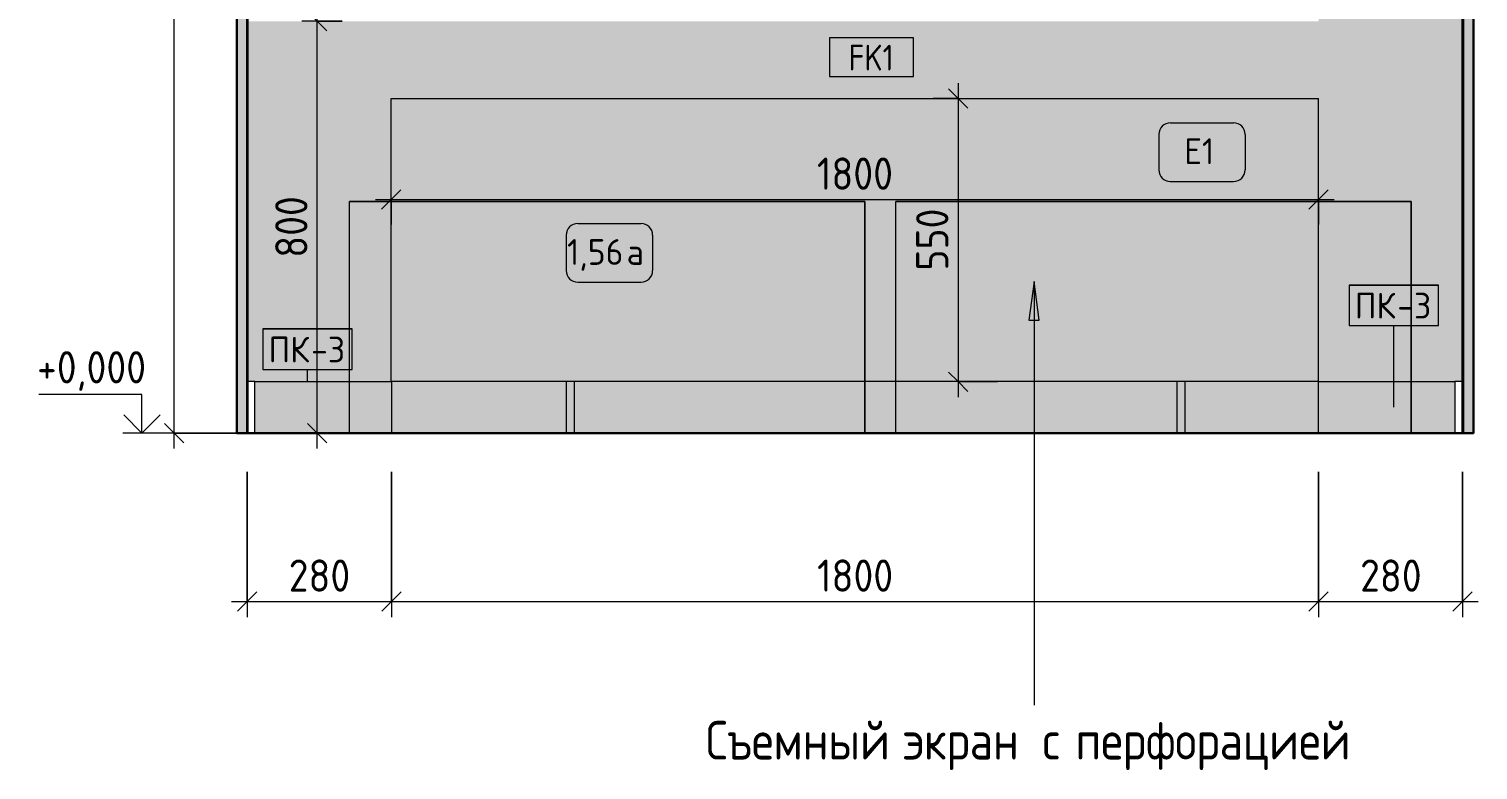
# Model space of a CAD drawing. Header units: millimetres. Extents: x 855 to 103073, y -1987 to 27400.
# Drawn here: x 57426 to 60239, y -654 to 785 of the extents above; entities that cross this region are included whole.
import ezdxf

# ---------------------------------------------------------------- set-up
doc = ezdxf.new("R2010")
doc.units = ezdxf.units.MM
for name, color, linetype, lineweight in [('A-ANNO-DIMS', 7, 'Continuous', 9), ('A-ANNO-DIMS-25', 7, 'Continuous', 9), ('A-FLOR', 7, 'Continuous', 9), ('A-GENM', 7, 'Continuous', 9), ('A-GENM-IDEN', 7, 'Continuous', 9), ('A-WALL', 7, 'Continuous', 9), ('A-WALL-IDEN', 7, 'Continuous', 9), ('A-WALL-PATT', 7, 'Continuous', 9), ('G-ANNO-DIMS', 7, 'Continuous', 9), ('G-ANNO-DIMS-1', 7, 'Continuous', 20), ('G-ANNO-TEXT', 7, 'Continuous', 9), ('I-FURN-IDEN', 7, 'Continuous', 9), ('I-WALL', 7, 'Continuous', 9), ('Знаки', 7, 'Continuous', 9), ('Марки для знаков', 7, 'Continuous', 9)]:
    doc.layers.add(name, color=color, linetype=linetype, lineweight=lineweight)
for name, color, linetype, lineweight, true_color in [('A-FLOR-FNSH-2', 7, 'Continuous', 30, 0x3c3c3c), ('A-WALL-1', 7, 'Continuous', 30, 0x3c3c3c), ('A-WALL-FNSH-1', 7, 'Continuous', 30, 0x3c3c3c), ('I-FURN-17', 7, 'Continuous', 9, 0xd1d1d1), ('I-FURN-18', 7, 'Continuous', 9, 0xdddddd), ('I-FURN-9', 7, 'Continuous', 9, 0xc0c0c0), ('I-WALL-1', 7, 'Continuous', 9, 0x787878)]:
    doc.layers.add(name, color=color, linetype=linetype, lineweight=lineweight, true_color=true_color)
doc.layers.add('I-FURN-16', color=7, linetype='Continuous', lineweight=9, true_color=0xfbfbfb, transparency=0.7)
doc.styles.add('GOST Common_4', font='GOST_Common.ttf', dxfattribs={"height": 50})
doc.styles.add('GOST Common_5', font='GOST_Common.ttf', dxfattribs={"width": 0.9, "height": 50})
doc.styles.add('GOST Common_9', font='GOST_Common.ttf', dxfattribs={"width": 0.9, "height": 75})
doc.styles.add('ISOCPEUR_1', font='isocpeur.ttf', dxfattribs={"width": 0.9, "height": 62.5})
doc.styles.add('ISOCPEUR_2', font='isocpeur.ttf', dxfattribs={"width": 0.9, "height": 50})
doc.dimstyles.new('ISO-2_0_0_9К_Средний_округл2', dxfattribs={"dimscale": 304.8, "dimtxt": 49.799059, "dimasz": 0.123031, "dimexe": 0.098425, "dimexo": 0, "dimgap": 0, "dimtad": 1, "dimdec": 0, "dimrnd": 10, "dimzin": 0, "dimdsep": 46, "dimtxsty": 'ISOCPEUR_2', "dimblk1": 'OBLIQUE', "dimblk2": 'OBLIQUE', "dimsah": 1, "dimcen": 0.09, "dimdle": 0.098425, "dimazin": 0, "dimtfac": 1, "dimtdec": 4, "dimtix": 1, "dimtmove": 0, "dimatfit": 3, "dimfxl": 1, "dimtvp": 1, "dimtolj": 1, "dimtzin": 0, "dimarcsym": 2})
doc.dimstyles.new('ISO-2_5_0_9К_БОЛЬШОЙ', dxfattribs={"dimscale": 304.8, "dimtxt": 62.248823, "dimasz": 0.123031, "dimexe": 0.098425, "dimexo": 0.246063, "dimgap": 0, "dimtad": 1, "dimdec": 0, "dimrnd": 10, "dimzin": 0, "dimdsep": 46, "dimtxsty": 'ISOCPEUR_1', "dimblk1": 'OBLIQUE', "dimblk2": 'OBLIQUE', "dimsah": 1, "dimcen": 0.09, "dimdle": 0.098425, "dimazin": 0, "dimtfac": 1, "dimtdec": 4, "dimtix": 1, "dimtmove": 0, "dimatfit": 3, "dimfxl": 1, "dimtvp": 1, "dimtolj": 1, "dimtzin": 0, "dimarcsym": 2})
pattern_1 = [(0, (49329.801, 0), (30.48, 7.62), [2.515, -20.345, 2.515, -20.345, -121.92]), (0, (49329.801, 0), (30.48, 7.62), [-45.72, 2.515, -43.205, 2.515, -20.345, -53.34]), (0, (49329.801, 0), (30.48, 7.62), [-114.3, 2.515, -12.725, 2.515, -35.585]), (120, (49341.231, 3.81), (-21.8391136, 22.5864543), [2.515, -20.345, 2.515, -20.345, -121.92]), (120, (49341.231, 3.81), (-21.8391136, 22.5864543), [-45.72, 2.515, -43.205, 2.515, -20.345, -53.34]), (120, (49341.231, 3.81), (-21.8391136, 22.5864543), [-114.3, 2.515, -12.725, 2.515, -35.585]), (240, (49345.041, 19.05), (-8.6408864, -30.2064543), [2.515, -20.345, 2.515, -20.345, -121.92]), (240, (49345.041, 19.05), (-8.6408864, -30.2064543), [-45.72, 2.515, -43.205, 2.515, -20.345, -53.34]), (240, (49345.041, 19.05), (-8.6408864, -30.2064543), [-114.3, 2.515, -12.725, 2.515, -35.585])]

# ---------------------------------------------------------------- blocks, each defined once
blk = doc.blocks.new('Плинтус - Плинтус керамогранит бежевый-32865248-Развертка 1_02-4')
at = {"layer": 'A-GENM'}
for p, q in [((8535, 100), (8520, 100)), ((8520, 100), (8520, 0)), ((8535, 0), (8535, 100)), ((8520, 0), (8535, 0))]:
    blk.add_line(p, q, dxfattribs=at)
blk = doc.blocks.new('Плинтус - Плинтус керамогранит бежевый-33445897-Развертка 1_02-4')
at = {"layer": 'A-GENM'}
blk.add_hatch(color=256, dxfattribs=at).paths.add_polyline_path([(8535, 0), (8719, 0), (8719, 100), (8535, 100)])
for p, q in [((8535, 100), (8719, 100)), ((8719, 100), (8799.5, 100)), ((8800, 100), (8800, 0)), ((8719, 0), (8649.5, 0)), ((8800, 0), (8719, 0))]:
    blk.add_line(p, q, dxfattribs=at)
blk = doc.blocks.new('Плинтус - Плинтус керамогранит бежевый-33445943-Развертка 1_02-4')
at = {"layer": 'A-GENM'}
for p, q in [((10879, 100), (10864, 100)), ((10864, 100), (10864, 0)), ((10879, 0), (10879, 100)), ((10864, 0), (10879, 0))]:
    blk.add_line(p, q, dxfattribs=at)
blk = doc.blocks.new('Плинтус - Плинтус 2-29856474-Развертка 1_02-4')
at = {"layer": 'A-GENM'}
for p, q in [((10325, 0), (10325, 100)), ((10340, 100), (10340, 0)), ((10340, 0), (10325, 0))]:
    blk.add_line(p, q, dxfattribs=at)
blk = doc.blocks.new('Плинтус - Плинтус 2-29856476-Развертка 1_02-4')
at = {"layer": 'A-GENM'}
for p, q in [((9140, 0), (9140, 100)), ((9155, 100), (9155, 0)), ((9155, 0), (9140, 0))]:
    blk.add_line(p, q, dxfattribs=at)
blk = doc.blocks.new('Съемный металлический экран с перфорацией - E1-31419150-Развертка 1_02-4')
at = {"layer": 'Знаки'}
h = blk.add_hatch(dxfattribs=at)
h.set_pattern_fill('FP_55', color=256, style=0, pattern_type=2)
h.set_pattern_definition([(0, (4.649, 0), (0, 12.7), [3.403, -18.594]), (60, (10.999, 1.701), (-10.998523, 6.35), [3.403, -18.594]), (120, (12.7, 8.051), (-10.998523, -6.35), [3.403, -18.594]), (30, (8.05, 0), (2.3e-05, 25.39996), [3.403, -21.997]), (30, (1.7, 11), (2.3e-05, 25.39996), [3.403, -21.997]), (150, (4.65, 0), (-21.997023, -12.69996), [3.403, -21.997]), (150, (11, 11), (-21.997023, -12.69996), [3.403, -21.997]), (90, (12.7, 4.65), (-21.997, 12.7), [3.403, -21.997]), (90, (0, 4.65), (-21.997, 12.7), [3.403, -21.997])])
h.paths.add_polyline_path([(9779, 100), (9779, 450), (10599.5, 450), (10599.5, 650), (8799.5, 650), (8799.6, 450), (9719, 450), (9719, 100)])
for p, q in [((8799.5, 650), (10599.5, 650)), ((8799.5, 450), (8799.5, 650)), ((10599.5, 450), (10599.5, 650)), ((8799.5, 100), (8799.5, 450)), ((10599.5, 100), (10599.5, 450)), ((9719, 100), (8799.5, 100)), ((9779, 100), (9719, 100)), ((10599.5, 100), (9779, 100))]:
    blk.add_line(p, q, dxfattribs=at)
blk = doc.blocks.new('Зашивка приборов отопления14 - Зашивка приборов отопления-33280456-Развертка 1_02-4')
at = {"layer": 'A-WALL'}
blk.add_hatch(color=256, dxfattribs=at).paths.add_polyline_path([(9779, 0), (9779, 100), (9719, 100), (9719, 0)])
for p, q in [((9140, 0), (8800, 0)), ((9719, 0), (9155, 0)), ((9779, 0), (9719, 0)), ((10325, 0), (9779, 0)), ((10599.6, 0), (10340, 0))]:
    blk.add_line(p, q, dxfattribs=at)
blk = doc.blocks.new('Плинтус - Плинтус керамогранит бежевый-33445972-Развертка 1_02-4')
at = {"layer": 'A-GENM'}
blk.add_hatch(color=256, dxfattribs=at).paths.add_polyline_path([(10864, 0), (10864, 100), (10779, 100), (10779, 0)])
for p, q in [((10599.6, 100), (10779, 100)), ((10599.6, 0), (10599.6, 100)), ((10779, 100), (10864, 100)), ((10779, 0), (10599.6, 0)), ((10864, 0), (10779, 0))]:
    blk.add_line(p, q, dxfattribs=at)
blk = doc.blocks.new('DIMBLOCK59-Развертка 1_02-4')
at = {"layer": 'A-ANNO-DIMS-25'}
for p, q in [((57849.8, -75), (57849.8, -357.1)), ((57849.8, -327.1), (57849.8, -75.1)), ((58129.8, -75), (58129.8, -357.1)), ((58129.8, -327.1), (58129.8, -75.1)), ((57819.8, -327.1), (58129.8, -327.1))]:
    blk.add_line(p, q, dxfattribs=at)
at = {"layer": 'A-ANNO-DIMS-25', "lineweight": 20}
for p, q in [((57849.8, -327.1), (57868.6, -308.3)), ((58129.8, -327.1), (58148.6, -308.3)), ((57849.8, -327.1), (57831.1, -345.8)), ((58129.8, -327.1), (58111.1, -345.8))]:
    blk.add_line(p, q, dxfattribs=at)
at = {"layer": 'A-ANNO-DIMS-25', "color": 0, "insert": (57930.5, -245.4), "char_height": 62.5, "width": 142.215, "attachment_point": 1, "line_spacing_factor": 1.149209, "style": 'ISOCPEUR_1'}
blk.add_mtext('280', dxfattribs=at)
blk = doc.blocks.new('_Oblique')
at = {"color": 0, "linetype": 'ByBlock', "lineweight": -2}
blk.add_line((-0.5, -0.5), (0.5, 0.5), dxfattribs=at)
blk = doc.blocks.new('DIMBLOCK60-Развертка 1_02-4')
at = {"layer": 'A-ANNO-DIMS-25'}
for p, q in [((58129.8, -75), (58129.8, -357.1)), ((58129.8, -327.1), (58129.8, -75.1)), ((59929.4, -75), (59929.4, -357.1)), ((59929.4, -327.1), (59929.4, -75.1)), ((58129.8, -327.1), (59929.4, -327.1))]:
    blk.add_line(p, q, dxfattribs=at)
at = {"layer": 'A-ANNO-DIMS-25', "lineweight": 20}
for p, q in [((58129.8, -327.1), (58148.6, -308.3)), ((59929.4, -327.1), (59948.2, -308.3)), ((58129.8, -327.1), (58111.1, -345.8)), ((59929.4, -327.1), (59910.7, -345.8))]:
    blk.add_line(p, q, dxfattribs=at)
at = {"layer": 'A-ANNO-DIMS-25', "color": 0, "insert": (58956, -245.4), "char_height": 62.5, "width": 176.691, "attachment_point": 1, "line_spacing_factor": 1.149209, "style": 'ISOCPEUR_1'}
blk.add_mtext('1800', dxfattribs=at)
blk = doc.blocks.new('DIMBLOCK61-Развертка 1_02-4')
at = {"layer": 'A-ANNO-DIMS-25'}
for p, q in [((59929.4, -75), (59929.4, -357.1)), ((59929.4, -327.1), (59929.4, -75.1)), ((60208.8, -75), (60208.8, -357.1)), ((60208.8, -327.1), (60208.8, -75.1)), ((59929.4, -327.1), (60238.8, -327.1))]:
    blk.add_line(p, q, dxfattribs=at)
at = {"layer": 'A-ANNO-DIMS-25', "lineweight": 20}
for p, q in [((59929.4, -327.1), (59948.2, -308.3)), ((60208.8, -327.1), (60227.6, -308.3)), ((59929.4, -327.1), (59910.7, -345.8)), ((60208.8, -327.1), (60190.1, -345.8))]:
    blk.add_line(p, q, dxfattribs=at)
at = {"layer": 'A-ANNO-DIMS-25', "color": 0, "insert": (60009.9, -245.4), "char_height": 62.5, "width": 142.215, "attachment_point": 1, "line_spacing_factor": 1.149209, "style": 'ISOCPEUR_1'}
blk.add_mtext('280', dxfattribs=at)
blk = doc.blocks.new('Mark Reiling - Mark Reiling-26174330-Развертка 1_02-4')
at = {"layer": 'A-GENM-IDEN'}
for p, q in [((8550.8, 202.4), (8550.8, 123.6)), ((8550.8, 202.4), (8724.2, 202.4)), ((8724.2, 202.4), (8550.8, 202.4)), ((8550.8, 202.4), (8550.8, 123.6)), ((8724.2, 123.6), (8724.2, 202.4)), ((8724.2, 123.6), (8724.2, 202.4)), ((8550.8, 123.6), (8724.2, 123.6)), ((8550.8, 123.6), (8724.2, 123.6))]:
    blk.add_line(p, q, dxfattribs=at)
blk = doc.blocks.new('DIMBLOCK62-Развертка 1_02-4')
at = {"layer": 'A-ANNO-DIMS-25'}
for p, q in [((58129.3, 405.2), (58129.3, 483.7)), ((59929.3, 405.2), (59929.3, 483.7)), ((58099.3, 453.7), (59959.3, 453.7)), ((58129.3, 453.7), (58129.3, 405.2)), ((59929.3, 453.7), (59929.3, 405.2))]:
    blk.add_line(p, q, dxfattribs=at)
at = {"layer": 'A-ANNO-DIMS-25', "lineweight": 20}
for p, q in [((58129.3, 453.7), (58110.6, 434.9)), ((58129.3, 453.7), (58148.1, 472.4)), ((59929.3, 453.7), (59910.6, 434.9)), ((59929.3, 453.7), (59948.1, 472.4))]:
    blk.add_line(p, q, dxfattribs=at)
at = {"layer": 'A-ANNO-DIMS-25', "color": 0, "insert": (58955.7, 535.3), "char_height": 62.5, "width": 176.691, "attachment_point": 1, "line_spacing_factor": 1.149209, "style": 'ISOCPEUR_1'}
blk.add_mtext('1800', dxfattribs=at)
blk = doc.blocks.new('DIMBLOCK63-Развертка 1_02-4')
at = {"layer": 'A-ANNO-DIMS-25'}
for p, q in [((59230, 680), (59230, 70)), ((59181.5, 650), (59260, 650)), ((59230, 650), (59181.5, 650)), ((59306.3, 100), (59200, 100)), ((59230, 100), (59306.3, 100))]:
    blk.add_line(p, q, dxfattribs=at)
at = {"layer": 'A-ANNO-DIMS-25', "lineweight": 20}
for p, q in [((59230, 650), (59211.2, 668.8)), ((59230, 650), (59248.7, 631.3)), ((59230, 100), (59211.2, 118.7)), ((59230, 100), (59248.7, 81.2))]:
    blk.add_line(p, q, dxfattribs=at)
at = {"layer": 'A-ANNO-DIMS-25', "color": 0, "insert": (59148.3, 315.7), "char_height": 62.5, "width": 142.215, "attachment_point": 1, "rotation": 90, "line_spacing_factor": 1.149209, "style": 'ISOCPEUR_1'}
blk.add_mtext('550', dxfattribs=at)
blk = doc.blocks.new('Марка_Знаки - В прямоуг_Наименование краткое-30718135-Развертка 1_02-4')
at = {"layer": 'Марки для знаков'}
for p, q in [((10311.9, 602.8), (10434.6, 602.8)), ((10289.4, 580.3), (10289.4, 511.2)), ((10457.1, 580.3), (10457.1, 511.4)), ((10311.7, 488.9), (10434.6, 488.9))]:
    blk.add_line(p, q, dxfattribs=at)
for centre, radius, start, end in [((10311.9, 580.3), 22.5, 90, 180), ((10434.6, 580.3), 22.5, 0, 90), ((10311.7, 511.2), 22.3, 180, 270), ((10434.6, 511.4), 22.5, 270, 0)]:
    blk.add_arc(centre, radius, start, end, dxfattribs=at)
blk = doc.blocks.new('Марка_Мебель - В прямоуг_Balcon_Марка-25523697-Развертка 1_02-4')
at = {"layer": 'I-FURN-IDEN'}
for p, q in [((9161.8, 407.1), (9284.5, 407.1)), ((9139.3, 384.6), (9139.3, 315.6)), ((9307, 384.6), (9307, 315.7)), ((9161.6, 293.2), (9284.5, 293.2))]:
    blk.add_line(p, q, dxfattribs=at)
for centre, radius, start, end in [((9161.8, 384.6), 22.5, 90, 180), ((9284.5, 384.6), 22.5, 0, 90), ((9161.6, 315.6), 22.3, 180, 270), ((9284.5, 315.7), 22.5, 270, 0)]:
    blk.add_arc(centre, radius, start, end, dxfattribs=at)
blk = doc.blocks.new('DIMBLOCK64-Развертка 1_02-4')
at = {"layer": 'A-ANNO-DIMS-25', "lineweight": 20}
for p, q in [((57986.1, 800), (57967.3, 818.8)), ((57986.1, 800), (58004.8, 781.2)), ((57986.1, 0), (57967.3, 18.8)), ((57986.1, 0), (58004.8, -18.8))]:
    blk.add_line(p, q, dxfattribs=at)
at = {"layer": 'A-ANNO-DIMS-25'}
for p, q in [((57986.1, -30), (57986.1, 830)), ((58034.5, 800), (57956.1, 800)), ((57986.1, 800), (58034.5, 800)), ((58034.5, 0), (57956.1, 0)), ((57986.1, 0), (58034.5, 0))]:
    blk.add_line(p, q, dxfattribs=at)
at = {"layer": 'A-ANNO-DIMS-25', "color": 0, "insert": (57904.4, 340.7), "char_height": 62.5, "width": 142.215, "attachment_point": 1, "rotation": 90, "line_spacing_factor": 1.149209, "style": 'ISOCPEUR_1'}
blk.add_mtext('800', dxfattribs=at)
blk = doc.blocks.new('М_стена_0001 - Типоразмер_без рамки-25382661-Развертка 1_02-4')
at = {"layer": 'A-WALL-IDEN'}
for p, q in [((8899.7, 2198.4), (8736.4, 2198.4)), ((8736.4, 2198.4), (8736.4, 2123.4)), ((8899.7, 2123.4), (8899.7, 2198.4)), ((8736.4, 2123.4), (8899.7, 2123.4))]:
    blk.add_line(p, q, dxfattribs=at)
blk = doc.blocks.new('Высотные отметки - Стрелка_Верх-17668718-Развертка 1_02-4')
at = {"layer": 'G-ANNO-DIMS'}
for p, q in [((11086.5, 3475), (11286.5, 3475)), ((11086.5, 3400), (11086.5, 3475)), ((11048.6, 3400), (11123.6, 3400))]:
    blk.add_line(p, q, dxfattribs=at)
at = {"layer": 'G-ANNO-DIMS-1'}
for q in [(11051.1, 3435.4), (11121.8, 3435.4)]:
    blk.add_line((11086.5, 3400), q, dxfattribs=at)
blk = doc.blocks.new('DIMBLOCK65-Развертка 1_02-4')
at = {"layer": 'A-ANNO-DIMS-25', "lineweight": 20}
for p, q in [((57708.5, 3400), (57689.7, 3418.8)), ((57708.5, 3400), (57727.2, 3381.2)), ((57708.5, 0), (57689.7, 18.8)), ((57708.5, 0), (57727.2, -18.7))]:
    blk.add_line(p, q, dxfattribs=at)
at = {"layer": 'A-ANNO-DIMS-25'}
for p, q in [((57708.5, -30), (57708.5, 3430)), ((57849.8, 3400), (57678.5, 3400)), ((57708.5, 3400), (57849.8, 3400)), ((57849.8, 0), (57678.5, 0)), ((57708.5, 0), (57849.8, 0))]:
    blk.add_line(p, q, dxfattribs=at)
at = {"layer": 'A-ANNO-DIMS-25', "color": 0, "insert": (57643.2, 1634.4), "char_height": 50, "width": 157.442, "attachment_point": 1, "rotation": 90, "line_spacing_factor": 1.149209, "style": 'ISOCPEUR_2'}
blk.add_mtext('3400', dxfattribs=at)

msp = doc.modelspace()

# ---------------------------------------------------------------- hatches: boundary and pattern name
at = {"layer": 'A-WALL-PATT'}
msp.add_hatch(color=256, dxfattribs=at).paths.add_polyline_path([(57864.8, 100), (58048.8, 100), (58048.8, 450), (58129.3, 450), (58129.4, 650), (59929.3, 650), (59929.3, 450), (60108.8, 450), (60108.8, 100), (60208.8, 100), (60208.8, 3400), (59929.8, 3400), (59929.8, 800), (57850.8, 800), (57850.8, 100)])
at = {"layer": 'G-ANNO-TEXT'}
msp.add_hatch(color=256, dxfattribs=at).paths.add_polyline_path([(59377.1, 294.4), (59367.2, 219.4), (59387, 219.4)])
at = {"layer": 'I-FURN-16'}
for points in [[(58048.8, 100), (58129.3, 100), (58129.3, 450), (58048.8, 450), (58048.8, 107.3)], [(58579.5, 100), (59048.8, 100), (59048.8, 450), (58129.3, 450), (58129.4, 100), (58429.4, 100)], [(59179.6, 100), (59929.3, 100), (59929.3, 450), (59108.8, 450), (59108.8, 100)], [(59929.8, 100), (60108.8, 100), (60108.8, 450), (59929.3, 450), (59929.4, 100)], [(58129.3, 0), (58129.8, 0), (58129.8, 100), (58048.8, 100), (58048.8, 0)], [(58484.8, 0), (58484.8, 100), (58469.8, 100), (58469.8, 0)], [(59669.8, 0), (59669.8, 100), (59654.8, 100), (59654.8, 0)], [(60108.8, 0), (60108.8, 100), (59929.4, 100), (59929.4, 0), (59929.8, 0)]]:
    msp.add_hatch(color=256, dxfattribs=at).paths.add_polyline_path(points)
h = msp.add_hatch(color=256, dxfattribs=at)
h.paths.add_polyline_path([(58129.8, 0), (58469.8, 0), (58469.8, 100), (58129.8, 100)])
h.paths.add_polyline_path([(59048.8, 0), (59048.8, 100), (58484.8, 100), (58484.8, 0), (59029.6, 0)])
h = msp.add_hatch(color=256, dxfattribs=at)
h.paths.add_polyline_path([(59654.8, 0), (59654.8, 100), (59108.8, 100), (59108.8, 0), (59629.7, 0)])
h.paths.add_polyline_path([(59929.3, 0), (59929.4, 0), (59929.3, 100), (59669.8, 100), (59669.8, 0), (59779.7, 0)])
at = {"layer": 'I-WALL'}
h = msp.add_hatch(color=256, dxfattribs=at)
h.paths.add_polyline_path([(60229.8, -0.1), (60229.8, 0), (60209.8, -0.1)])
h.paths.add_polyline_path([(60208.8, 3450), (60208.8, 3450.1), (59929.8, 3450)])
at = {"layer": 'I-WALL-1'}
h = msp.add_hatch(dxfattribs=at)
h.set_pattern_fill('FP_54', color=256, style=0, pattern_type=2)
h.set_pattern_definition(pattern_1)
h.paths.add_polyline_path([(57849.8, 0), (57849.8, 3450.1), (57829.8, 3450), (57829.8, 0)])
h = msp.add_hatch(dxfattribs=at)
h.set_pattern_fill('FP_54', color=256, style=0, pattern_type=2)
h.set_pattern_definition(pattern_1)
h.paths.add_polyline_path([(60209.8, 0), (60229.8, 0), (60229.8, 3450.1), (60209.8, 3450.1), (60209.8, 100)])

# ---------------------------------------------------------------- linework, layer by layer
at = {"layer": 'A-FLOR'}
msp.add_line((60229.8, -0.1), (57829.3, -0.1), dxfattribs=at)
at = {"layer": 'A-FLOR-FNSH-2'}
for p, q in [((60208.8, 0), (57849.8, 0)), ((57849.8, 0), (57849.8, -0.5)), ((60209.8, -0.5), (60209.8, 0))]:
    msp.add_line(p, q, dxfattribs=at)
at = {"layer": 'A-GENM-IDEN'}
for p, q in [((60075.4, 50.2), (60075.4, 207.8)), ((57967.3, 100), (57967.3, 122.5))]:
    msp.add_line(p, q, dxfattribs=at)
at = {"layer": 'A-WALL-1'}
for p, q in [((57829.8, 3450.1), (57829.8, 0)), ((57849.8, 0), (57849.8, 3450.1)), ((60209.8, 3450.1), (60209.8, 0)), ((60229.8, 0), (60229.8, 3450.1)), ((57829.8, 0), (57849.8, 0)), ((60209.8, 0), (60229.8, 0))]:
    msp.add_line(p, q, dxfattribs=at)
at = {"layer": 'A-WALL-FNSH-1'}
for p, q in [((57850.8, 0), (57850.8, 3450.1)), ((60208.8, 3450.1), (60208.8, 0)), ((60208.8, 0), (60209.8, 0))]:
    msp.add_line(p, q, dxfattribs=at)
at = {"layer": 'G-ANNO-DIMS'}
msp.add_line((58048.8, 0), (57645.7, 0), dxfattribs=at)
at = {"layer": 'G-ANNO-TEXT'}
for p, q in [((59377.1, 294.4), (59367.2, 219.4)), ((59387, 219.4), (59377.1, 294.4)), ((59377.1, 294.4), (59377.1, -528.1)), ((59367.2, 219.4), (59387, 219.4))]:
    msp.add_line(p, q, dxfattribs=at)
at = {"layer": 'I-FURN-17'}
for p, q in [((59048.8, 450), (58048.8, 450)), ((58048.8, 0), (58048.8, 450)), ((59048.8, 0), (59048.8, 450)), ((60108.8, 450), (59108.8, 450)), ((59108.8, 0), (59108.8, 450)), ((60108.8, 0), (60108.8, 450))]:
    msp.add_line(p, q, dxfattribs=at)
at = {"layer": 'I-FURN-18'}
for p, q in [((58048.8, 0), (59048.8, 0)), ((59108.8, 0), (60108.8, 0))]:
    msp.add_line(p, q, dxfattribs=at)
at = {"layer": 'I-FURN-9'}
for p, q in [((58048.8, 450), (59048.8, 450)), ((58048.8, 0), (58048.8, 450)), ((59048.8, 450), (59048.8, 0)), ((59108.8, 450), (60108.8, 450)), ((59108.8, 0), (59108.8, 450)), ((60108.8, 450), (60108.8, 0))]:
    msp.add_line(p, q, dxfattribs=at)
at = {"layer": 'I-WALL'}
for p, q in [((57829.8, -0.5), (57829.8, 0)), ((60229.8, 0), (60229.8, -0.5))]:
    msp.add_line(p, q, dxfattribs=at)

# ---------------------------------------------------------------- block references
at = {"layer": 'A-GENM'}
for name in ['Плинтус - Плинтус керамогранит бежевый-32865248-Развертка 1_02-4', 'Плинтус - Плинтус керамогранит бежевый-33445897-Развертка 1_02-4', 'Плинтус - Плинтус 2-29856476-Развертка 1_02-4', 'Плинтус - Плинтус 2-29856474-Развертка 1_02-4', 'Плинтус - Плинтус керамогранит бежевый-33445972-Развертка 1_02-4', 'Плинтус - Плинтус керамогранит бежевый-33445943-Развертка 1_02-4']:
    msp.add_blockref(name, (49329.8, 0), dxfattribs=at)
at = {"layer": 'A-GENM-IDEN'}
for p in [(51437.9, 85.3), (49329.8, 0)]:
    msp.add_blockref('Mark Reiling - Mark Reiling-26174330-Развертка 1_02-4', p, dxfattribs=at)
at = {"layer": 'A-WALL'}
msp.add_blockref('Зашивка приборов отопления14 - Зашивка приборов отопления-33280456-Развертка 1_02-4', (49329.8, 0), dxfattribs=at)
at = {"layer": 'A-WALL-IDEN'}
msp.add_blockref('М_стена_0001 - Типоразмер_без рамки-25382661-Развертка 1_02-4', (50243.7, -1430.5), dxfattribs=at)
at = {"layer": 'G-ANNO-DIMS', "extrusion": (0, 0, -1)}
msp.add_blockref('Высотные отметки - Стрелка_Верх-17668718-Развертка 1_02-4', (-68732.2, -3400), dxfattribs=at)
at = {"layer": 'I-FURN-IDEN'}
msp.add_blockref('Марка_Мебель - В прямоуг_Balcon_Марка-25523697-Развертка 1_02-4', (49329.8, 0), dxfattribs=at)
at = {"layer": 'Знаки'}
msp.add_blockref('Съемный металлический экран с перфорацией - E1-31419150-Развертка 1_02-4', (49329.8, 0), dxfattribs=at)
at = {"layer": 'Марки для знаков'}
msp.add_blockref('Марка_Знаки - В прямоуг_Наименование краткое-30718135-Развертка 1_02-4', (49329.8, 0), dxfattribs=at)

# ---------------------------------------------------------------- texts
at = {"layer": 'A-GENM-IDEN', "char_height": 50, "attachment_point": 1, "style": 'GOST Common_4'}
for s, insert, width in [('ПК', (59999.4, 272.7), 100.211), ('-3', (60082, 272.7), 86.181), ('ПК', (57891.3, 187.4), 100.211), ('-3', (57974, 187.4), 86.181)]:
    msp.add_mtext(s, dxfattribs=dict(at, insert=insert, width=width))
at = {"layer": 'A-WALL-IDEN', "insert": (59017, 754.3), "char_height": 50, "width": 111.835, "attachment_point": 1, "style": 'GOST Common_5'}
msp.add_mtext('FK1', dxfattribs=at)
at = {"layer": 'G-ANNO-TEXT', "char_height": 75, "attachment_point": 1, "style": 'GOST Common_9'}
for s, insert, width in [('Съемный', (58740.1, -558.9), 434.715), ('\\fGOST Common|b0|i0|c204|p34|;\\W.9; ', (59098.8, -558.9), 28.861), ('\\fGOST Common|b0|i0|c204|p34|;\\W.9; ', (59369.7, -558.9), 28.861), ('\\fGOST Common|b0|i0|c204|p34|;\\W.9; ', (59433.7, -558.9), 28.861), ('перфорацией', (59457.5, -558.9), 672.816), ('экран', (59122.6, -558.9), 299.43), ('\\fGOST Common|b0|i0|c204|p34|;\\W.9;с', (59393.5, -558.9), 48.703)]:
    msp.add_mtext(s, dxfattribs=dict(at, insert=insert, width=width))
at = {"layer": 'I-FURN-IDEN', "char_height": 50, "attachment_point": 1, "style": 'GOST Common_4'}
for s, insert, width in [('1,56', (58470.7, 376.9), 140.295), ('\\fGOST Common|b0|i0|c204|p34|;а', (58586.4, 376.9), 50.105)]:
    msp.add_mtext(s, dxfattribs=dict(at, insert=insert, width=width))
at = {"layer": 'Марки для знаков', "insert": (59668.8, 572.6), "char_height": 50, "width": 74.156, "attachment_point": 1, "style": 'GOST Common_4'}
msp.add_mtext('E1', dxfattribs=at)

# ---------------------------------------------------------------- dimensions: what is measured, and where the dimension line sits
at = {"layer": 'A-ANNO-DIMS'}
for base, p1, p2, override, picture, middle in [((57986.1, 800), (57959.5, 0), (57959.5, 800), {"dimpost": '<>', "dimfxl": 800}, 'DIMBLOCK64-Развертка 1_02-4', (57954.8, 400)), ((59230, 100), (59256.5, 650), (59381.3, 100), {"dimpost": '<>', "dimfxl": 563.990694}, 'DIMBLOCK63-Развертка 1_02-4', (59198.7, 375))]:
    dim = msp.add_linear_dim(base=base, p1=p1, p2=p2, angle=90, dimstyle='ISO-2_5_0_9К_БОЛЬШОЙ', override=override, dxfattribs=at)
    dim.commit()
    dim.dimension.update_dxf_attribs({"geometry": picture, "text_midpoint": middle})
for base, p1, p2, override, picture, middle in [((59929.3, 453.7), (58129.3, 480.2), (59929.3, 480.2), {"dimpost": '<>', "dimfxl": 1800}, 'DIMBLOCK62-Развертка 1_02-4', (59029.3, 484.9)), ((58129.8, -327.1), (57849.8, 0), (58129.8, 0), {"dimpost": '<>', "dimfxl": 280}, 'DIMBLOCK59-Развертка 1_02-4', (57989.8, -295.8)), ((59929.4, -327.1), (58129.8, 0), (59929.4, 0), {"dimpost": '<>', "dimfxl": 1799.643313}, 'DIMBLOCK60-Развертка 1_02-4', (59029.6, -295.8)), ((60208.8, -327.1), (59929.4, 0), (60208.8, 0), {"dimpost": '<>', "dimfxl": 279.356677}, 'DIMBLOCK61-Развертка 1_02-4', (60069.1, -295.8))]:
    dim = msp.add_linear_dim(base=base, p1=p1, p2=p2, dimstyle='ISO-2_5_0_9К_БОЛЬШОЙ', override=override, dxfattribs=at)
    dim.commit()
    dim.dimension.update_dxf_attribs({"geometry": picture, "text_midpoint": middle})

# ---------------------------------------------------------------- next in the draw order: texts
at = {"layer": 'G-ANNO-DIMS', "insert": (57442.1, 159.2), "char_height": 62.5, "width": 254.705, "attachment_point": 1, "line_spacing_factor": 1.149209, "style": 'ISOCPEUR_1', "bg_fill": 3, "box_fill_scale": 1.25, "bg_fill_color": 256, "bg_fill_true_color": 13158600, "bg_fill_transparency": 0}
msp.add_mtext('+0,000', dxfattribs=at)

# ---------------------------------------------------------------- next in the draw order: dimensions: what is measured, and where the dimension line sits
at = {"layer": 'A-ANNO-DIMS'}
dim = msp.add_linear_dim(base=(57708.5, 3400), p1=(57849.8, 0), p2=(57849.8, 3400), angle=90, dimstyle='ISO-2_0_0_9К_Средний_округл2', override={"dimpost": '<>', "dimfxl": 3400}, dxfattribs=at)
dim.commit()
dim.dimension.update_dxf_attribs({"geometry": 'DIMBLOCK65-Развертка 1_02-4', "text_midpoint": (57683.5, 1700)})

doc.saveas('drawing.dxf')
